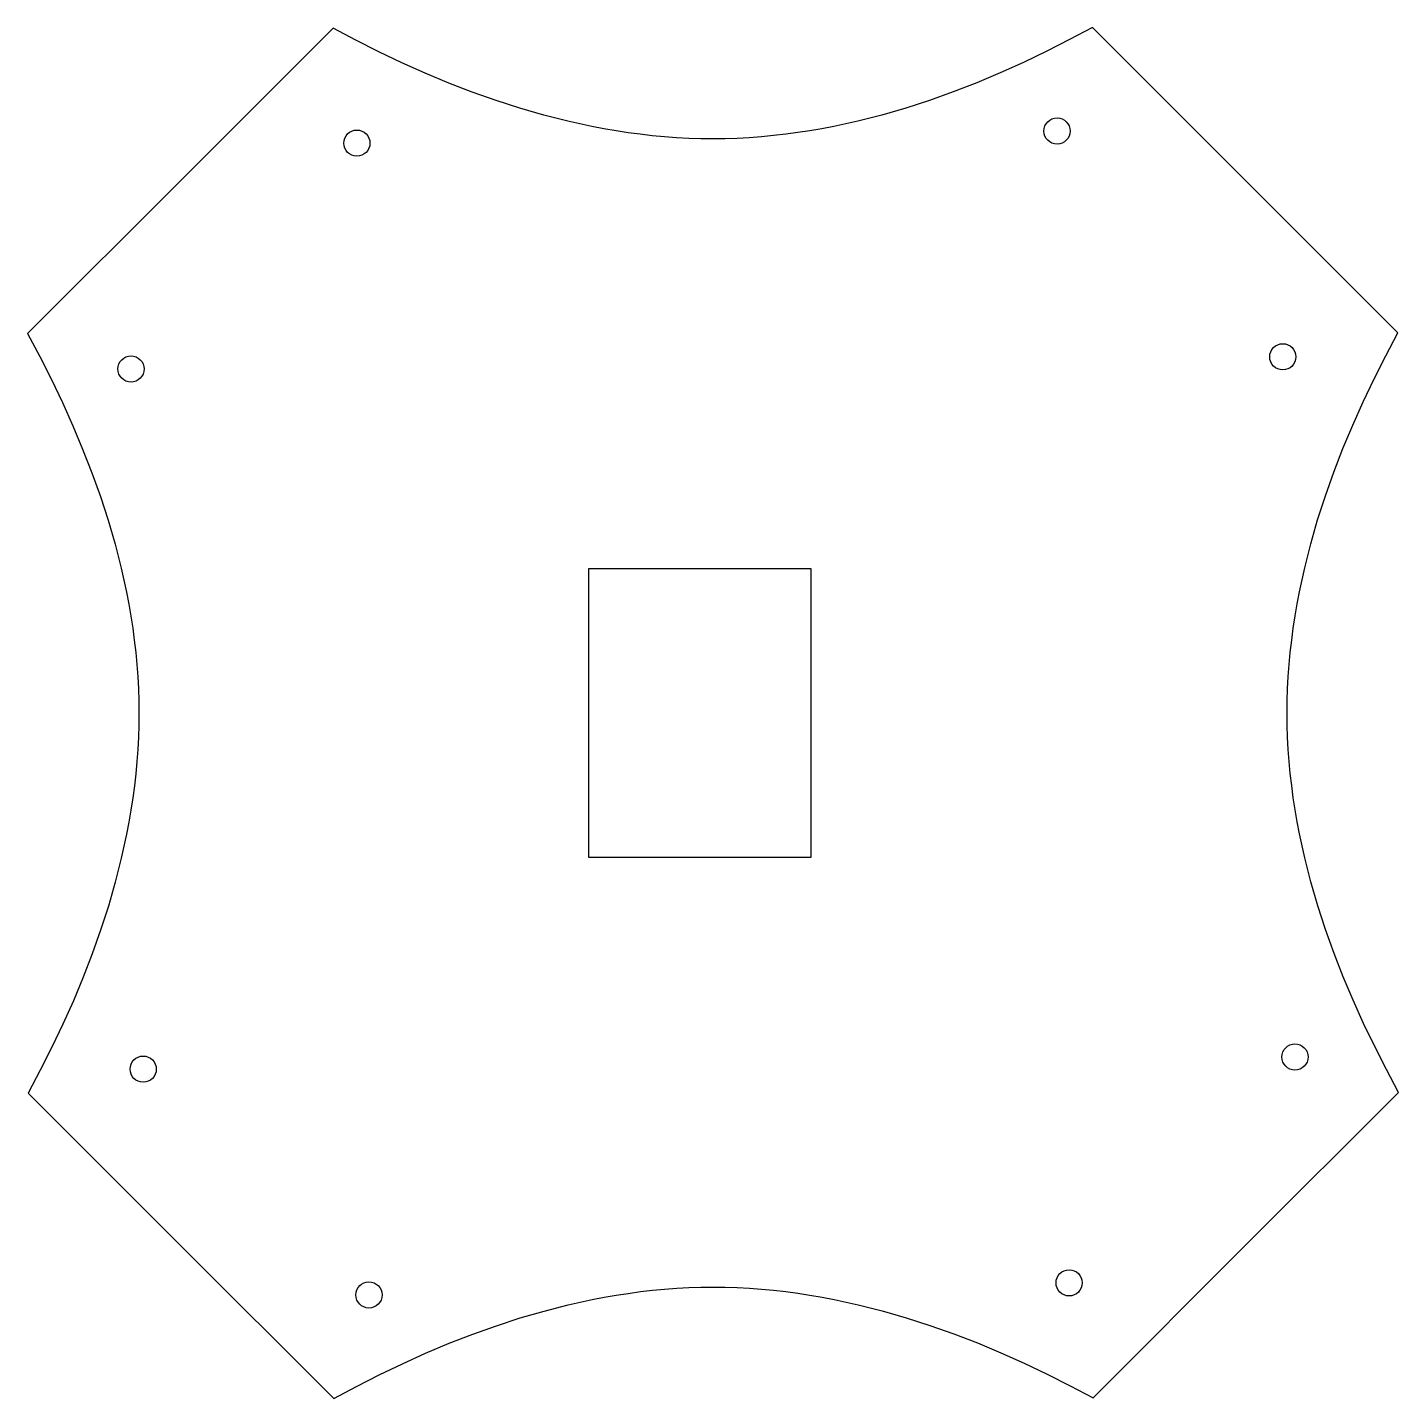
# Model space of a CAD drawing. Extents: x 28 to 133, y 19 to 123.
import ezdxf

# ---------------------------------------------------------------- set-up
doc = ezdxf.new("R2010")
doc.units = 0
doc.layers.add('DEFAULT', color=7, linetype='CONTINUOUS')
doc.layers.add('LAYER_01', color=12, linetype='CONTINUOUS')

msp = doc.modelspace()

# ---------------------------------------------------------------- linework, layer by layer
at = {"layer": 'DEFAULT'}
for p, q in [((51.18, 123.12), (39.53, 111.47)), ((52.92, 122.19), (51.18, 123.12)), ((109.14, 123.17), (107.4, 122.24)), ((120.81, 111.5), (109.14, 123.17)), ((54.67, 121.31), (52.92, 122.19)), ((107.4, 122.24), (105.65, 121.35)), ((56.44, 120.46), (54.67, 121.31)), ((58.22, 119.67), (56.44, 120.46)), ((103.88, 120.5), (102.11, 119.7)), ((105.65, 121.35), (103.88, 120.5)), ((60.01, 118.92), (58.22, 119.67)), ((102.11, 119.7), (100.32, 118.95)), ((61.81, 118.23), (60.01, 118.92)), ((100.32, 118.95), (98.52, 118.25)), ((63.62, 117.58), (61.81, 118.23)), ((65.44, 117), (63.62, 117.58)), ((96.71, 117.6), (94.9, 117.01)), ((98.52, 118.25), (96.71, 117.6)), ((67.26, 116.47), (65.44, 117)), ((69.1, 116.01), (67.26, 116.47)), ((93.07, 116.48), (91.24, 116.02)), ((94.9, 117.01), (93.07, 116.48)), ((70.93, 115.61), (69.1, 116.01)), ((71.86, 115.43), (70.93, 115.61)), ((72.78, 115.27), (71.86, 115.43)), ((73.7, 115.13), (72.78, 115.27)), ((74.63, 115.01), (73.7, 115.13)), ((86.65, 115.14), (85.73, 115.01)), ((87.57, 115.28), (86.65, 115.14)), ((88.49, 115.44), (87.57, 115.28)), ((89.41, 115.61), (88.49, 115.44)), ((90.33, 115.81), (89.41, 115.61)), ((91.24, 116.02), (90.33, 115.81)), ((75.55, 114.9), (74.63, 115.01)), ((76.48, 114.82), (75.55, 114.9)), ((77.4, 114.75), (76.48, 114.82)), ((78.33, 114.7), (77.4, 114.75)), ((79.25, 114.67), (78.33, 114.7)), ((80.18, 114.66), (79.25, 114.67)), ((81.11, 114.67), (80.18, 114.66)), ((82.03, 114.7), (81.11, 114.67)), ((82.95, 114.75), (82.03, 114.7)), ((83.88, 114.82), (82.95, 114.75)), ((84.8, 114.91), (83.88, 114.82)), ((85.73, 115.01), (84.8, 114.91)), ((39.53, 111.47), (27.85, 99.8)), ((132.46, 99.85), (120.81, 111.5)), ((27.85, 99.8), (28.79, 98.06)), ((131.53, 98.11), (132.46, 99.85)), ((28.79, 98.06), (29.68, 96.31)), ((130.64, 96.36), (131.53, 98.11)), ((29.68, 96.31), (30.52, 94.55)), ((129.8, 94.59), (130.64, 96.36)), ((30.52, 94.55), (31.32, 92.77)), ((129.01, 92.81), (129.8, 94.59)), ((31.32, 92.77), (32.07, 90.98)), ((128.26, 91.02), (129.01, 92.81)), ((32.07, 90.98), (32.77, 89.18)), ((127.56, 89.22), (128.26, 91.02)), ((32.77, 89.18), (33.42, 87.38)), ((126.92, 87.41), (127.56, 89.22)), ((33.42, 87.38), (34.01, 85.56)), ((126.33, 85.59), (126.92, 87.41)), ((34.01, 85.56), (34.54, 83.74)), ((125.81, 83.76), (126.33, 85.59)), ((34.54, 83.74), (35.01, 81.91)), ((125.34, 81.93), (125.81, 83.76)), ((35.01, 81.91), (35.22, 80.99)), ((124.94, 80.09), (125.34, 81.93)), ((35.22, 80.99), (35.41, 80.07)), ((35.41, 80.07), (35.59, 79.15)), ((124.77, 79.17), (124.94, 80.09)), ((35.59, 79.15), (35.75, 78.23)), ((124.61, 78.25), (124.77, 79.17)), ((35.75, 78.23), (35.89, 77.31)), ((124.47, 77.32), (124.61, 78.25)), ((35.89, 77.31), (36.01, 76.39)), ((124.24, 75.47), (124.35, 76.4)), ((124.35, 76.4), (124.47, 77.32)), ((36.01, 76.39), (36.12, 75.47)), ((36.12, 75.47), (36.21, 74.54)), ((124.15, 74.55), (124.24, 75.47)), ((36.21, 74.54), (36.27, 73.62)), ((124.09, 73.62), (124.15, 74.55)), ((36.27, 73.62), (36.32, 72.69)), ((124.04, 72.7), (124.09, 73.62)), ((36.32, 72.69), (36.35, 71.77)), ((124.01, 71.77), (124.04, 72.7)), ((36.35, 71.77), (36.36, 70.84)), ((124, 70.84), (124.01, 71.77)), ((36.36, 70.84), (36.35, 69.92)), ((124.01, 69.92), (124, 70.84)), ((36.35, 69.92), (36.32, 68.99)), ((124.04, 68.99), (124.01, 69.92)), ((36.28, 68.06), (36.21, 67.14)), ((36.32, 68.99), (36.28, 68.06)), ((124.09, 68.07), (124.04, 68.99)), ((124.16, 67.15), (124.09, 68.07)), ((36.21, 67.14), (36.12, 66.21)), ((124.24, 66.22), (124.16, 67.15)), ((36.12, 66.21), (36.02, 65.29)), ((124.35, 65.3), (124.24, 66.22)), ((36.02, 65.29), (35.89, 64.36)), ((124.47, 64.38), (124.35, 65.3)), ((35.89, 64.36), (35.75, 63.44)), ((124.61, 63.46), (124.47, 64.38)), ((35.75, 63.44), (35.59, 62.52)), ((124.77, 62.53), (124.61, 63.46)), ((35.59, 62.52), (35.42, 61.6)), ((124.95, 61.61), (124.77, 62.53)), ((35.42, 61.6), (35.02, 59.76)), ((125.14, 60.7), (124.95, 61.61)), ((35.02, 59.76), (34.55, 57.93)), ((125.35, 59.78), (125.14, 60.7)), ((125.82, 57.95), (125.35, 59.78)), ((34.55, 57.93), (34.03, 56.1)), ((126.35, 56.13), (125.82, 57.95)), ((34.03, 56.1), (33.44, 54.28)), ((126.94, 54.31), (126.35, 56.13)), ((33.44, 54.28), (32.8, 52.47)), ((127.59, 52.5), (126.94, 54.31)), ((32.8, 52.47), (32.1, 50.67)), ((128.29, 50.71), (127.59, 52.5)), ((32.1, 50.67), (31.36, 48.88)), ((129.04, 48.92), (128.29, 50.71)), ((31.36, 48.88), (30.56, 47.1)), ((129.84, 47.14), (129.04, 48.92)), ((30.56, 47.1), (29.72, 45.33)), ((130.69, 45.38), (129.84, 47.14)), ((29.72, 45.33), (28.83, 43.58)), ((131.58, 43.63), (130.69, 45.38)), ((28.83, 43.58), (27.9, 41.84)), ((132.51, 41.89), (131.58, 43.63)), ((120.83, 30.22), (132.51, 41.89)), ((27.9, 41.84), (39.55, 30.19)), ((39.55, 30.19), (51.23, 18.52)), ((109.19, 18.57), (120.83, 30.22)), ((70.95, 26.07), (71.87, 26.25)), ((71.87, 26.25), (72.79, 26.41)), ((72.79, 26.41), (73.71, 26.55)), ((73.71, 26.55), (74.64, 26.68)), ((74.64, 26.68), (75.56, 26.78)), ((75.56, 26.78), (76.48, 26.87)), ((76.48, 26.87), (77.41, 26.94)), ((77.41, 26.94), (78.33, 26.99)), ((78.33, 26.99), (79.26, 27.02)), ((79.26, 27.02), (80.18, 27.03)), ((80.18, 27.03), (81.11, 27.02)), ((81.11, 27.02), (82.03, 26.99)), ((82.03, 26.99), (82.96, 26.94)), ((82.96, 26.94), (83.89, 26.87)), ((83.89, 26.87), (84.81, 26.78)), ((84.81, 26.78), (85.74, 26.68)), ((85.74, 26.68), (86.66, 26.56)), ((86.66, 26.56), (87.58, 26.41)), ((87.58, 26.41), (88.51, 26.26)), ((88.51, 26.26), (89.43, 26.08)), ((65.46, 24.67), (67.29, 25.2)), ((67.29, 25.2), (69.12, 25.67)), ((69.12, 25.67), (70.03, 25.88)), ((70.03, 25.88), (70.95, 26.07)), ((89.43, 26.08), (91.27, 25.68)), ((91.27, 25.68), (93.1, 25.22)), ((93.1, 25.22), (94.92, 24.69)), ((61.84, 23.44), (63.65, 24.08)), ((63.65, 24.08), (65.46, 24.67)), ((94.92, 24.69), (96.74, 24.1)), ((96.74, 24.1), (98.55, 23.46)), ((60.04, 22.74), (61.84, 23.44)), ((98.55, 23.46), (100.36, 22.77)), ((56.48, 21.18), (58.25, 21.99)), ((58.25, 21.99), (60.04, 22.74)), ((100.36, 22.77), (102.15, 22.02)), ((102.15, 22.02), (103.93, 21.22)), ((54.71, 20.34), (56.48, 21.18)), ((103.93, 21.22), (105.69, 20.38)), ((52.96, 19.45), (54.71, 20.34)), ((105.69, 20.38), (107.45, 19.49)), ((51.23, 18.52), (52.96, 19.45)), ((107.45, 19.49), (109.19, 18.57))]:
    msp.add_line(p, q, dxfattribs=at)
at = {"layer": 'LAYER_01'}
for p, q in [((87.68, 81.84), (70.68, 81.84)), ((70.68, 81.84), (70.68, 59.84)), ((87.68, 59.84), (87.68, 81.84)), ((70.68, 59.84), (87.68, 59.84))]:
    msp.add_line(p, q, dxfattribs=at)
for centre in [(106.44, 115.26), (53, 114.34), (123.67, 98.03), (35.76, 97.1), (124.6, 44.59), (36.69, 43.66), (107.36, 27.35), (53.92, 26.43)]:
    msp.add_circle(centre, 1, dxfattribs=at)

doc.saveas('drawing.dxf')
